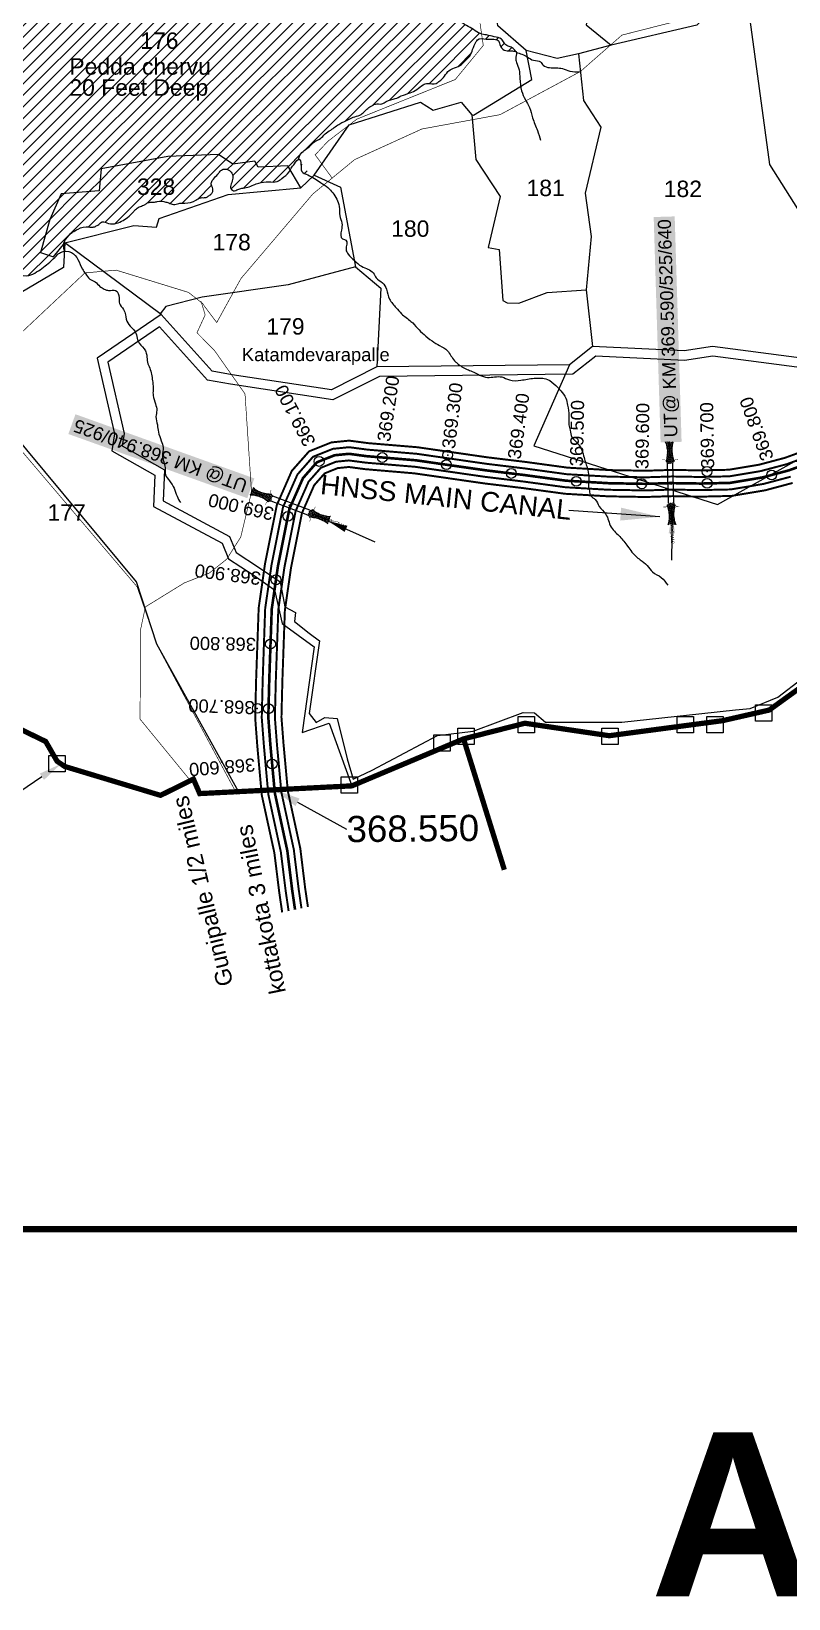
# Model space of a CAD drawing. Header units: feet. Extents: x 812574 to 820023, y 1579761 to 1589140.
# Drawn here: x 814430 to 815583, y 1579761 to 1582150 of the extents above; entities that cross this region are included whole.
import ezdxf
from ezdxf import colors
from ezdxf.entities.mleader import LeaderData, LeaderLine
from ezdxf.enums import TextEntityAlignment as Align
from ezdxf.math import Vec2, Vec3

# ---------------------------------------------------------------- set-up
doc = ezdxf.new("R2010")
doc.units = ezdxf.units.FT
doc.header["$LTSCALE"] = 15
doc.header["$MEASUREMENT"] = 0
doc.header["$PDMODE"] = 32
doc.header["$PDSIZE"] = 15
doc.linetypes.add('HIDDEN2', pattern=[0.1875, 0.125, -0.0625])
for name, color, linetype in [('CANAL1', 7, 'Continuous'), ('CRDS STONES', 7, 'Continuous'), ('CSMark', 72, 'Continuous'), ('HILL', 17, 'Continuous'), ('PAPER SIZE', 10, 'Continuous'), ('PLOT', 7, 'Continuous'), ('PLOT NO', 7, 'Continuous'), ('ROADS', 6, 'Continuous'), ('STRUCTURE', 5, 'Continuous'), ('TANKS-STREAM', 4, 'Continuous'), ('text2', 7, 'Continuous'), ('VILLAGE STONES', 240, 'Continuous')]:
    doc.layers.add(name, color=color, linetype=linetype)
doc.layers.add('VILLAGE BOUNDRY', color=5, linetype='HIDDEN2', lineweight=100)
doc.styles.get("Standard").update_dxf_attribs({"font": 'arial.ttf'})
doc.linetypes.add('DOTS', pattern='A,1e-06,-3,["●",Standard,S=3,R=0,X=-1.25,Y=-1.25],-3', length=6.000001)
doc.dimstyles.get("Standard").update_dxf_attribs({"dimtxt": 0.18, "dimasz": 0.18, "dimexe": 0.18, "dimexo": 0.0625, "dimgap": 0.09, "dimtad": 0, "dimtih": 1, "dimtoh": 1, "dimdec": 4, "dimzin": 0, "dimdsep": 46, "dimtxsty": 'Standard', "dimcen": 0.09, "dimadec": 0, "dimazin": 0, "dimtfac": 1, "dimtdec": 4, "dimtofl": 0, "dimtmove": 0, "dimatfit": 3, "dimfxl": 1, "dimtolj": 1, "dimtzin": 0, "dimarcsym": 0})

# ---------------------------------------------------------------- blocks, each defined once
blk = doc.blocks.new('UT')
at = {"layer": 'STRUCTURE'}
h = blk.add_hatch(dxfattribs=at)
h.set_pattern_fill('DASH', color=150, scale=8, angle=-39.6278, style=0)
h.set_pattern_definition([(320.372247933, (-4370.464, -6260.8811), (1.40800153113, 0.132407282), [1, -1])])
h.paths.add_polyline_path([(765163, 1700681.9), (765165.6, 1700680.6), (765167.2, 1700680.3), (765169.1, 1700680), (765172.4, 1700679.6), (765176.4, 1700679.3), (765179.5, 1700679.5), (765183.1, 1700679.9), (765187.7, 1700680.9), (765188.9, 1700681.2), (765193.1, 1700682.2), (765196.1, 1700680.2), (765196.1, 1700672.2), (765193.1, 1700670.2), (765190.5, 1700670.8), (765188.1, 1700671.3), (765185.5, 1700671.8), (765183.6, 1700672.1), (765181, 1700672.5), (765180.3, 1700672.5), (765178.5, 1700672.6), (765176.7, 1700672.6), (765174.6, 1700672.5), (765172.5, 1700672.3), (765170.4, 1700672), (765168.5, 1700671.7), (765166.1, 1700671.2), (765165, 1700670.8), (765163, 1700669.7)])
h.paths.add_polyline_path([(765259.1, 1700682.2), (765256.1, 1700680.2), (765256.1, 1700672.2), (765259.1, 1700670.2), (765261.9, 1700671), (765264.4, 1700671.6), (765266.4, 1700672), (765269.1, 1700672.5), (765272.7, 1700673), (765276.1, 1700673.1), (765278.6, 1700672.9), (765281.2, 1700672.7), (765283.9, 1700672.3), (765286.4, 1700671.9), (765288, 1700671.3), (765289.2, 1700670.6), (765289.1, 1700682.7), (765287.6, 1700681.8), (765285.7, 1700681.2), (765283, 1700680.7), (765281.2, 1700680.4), (765276.7, 1700679.9), (765272.7, 1700679.9), (765268.7, 1700680.3), (765264.8, 1700681), (765261.2, 1700681.7)])
at = {"layer": 'STRUCTURE', "color": 150, "const_width": 0.628}
for points in [[(765190.1, 1700688.2), (765190.1, 1700684.2), (765196.1, 1700680.2), (765256.1, 1700680.2), (765262.1, 1700684.2), (765262.1, 1700688.2)], [(765190.1, 1700664.2), (765190.1, 1700668.2), (765196.1, 1700672.2), (765256.1, 1700672.2), (765262.1, 1700668.2), (765262.1, 1700664.2)]]:
    blk.add_lwpolyline(points, dxfattribs=at)
at = {"layer": 'STRUCTURE', "color": 150}
for points in [[(765196.1, 1700680.2), (765256.1, 1700680.2)], [(765196.1, 1700672.2), (765256.1, 1700672.2)], [(765196.1, 1700672.2), (765256.1, 1700672.2)]]:
    blk.add_lwpolyline(points, dxfattribs=at)
at = {"layer": 'STRUCTURE', "color": 0}
blk.add_circle((765226.1, 1700676.2), 1.89, dxfattribs=at)
at = {"layer": 'STRUCTURE', "color": 150}
for points in [[(765163, 1700681.9), (765164.4, 1700681.1), (765167.9, 1700680.2), (765171.2, 1700679.8), (765176.1, 1700679.4), (765184.7, 1700680.3), (765193.1, 1700682.2)], [(765289.1, 1700682.7), (765287.8, 1700681.9), (765284.3, 1700680.9), (765280.9, 1700680.4), (765276.1, 1700679.8), (765267.4, 1700680.5), (765259.1, 1700682.2)], [(765163, 1700669.7), (765164.3, 1700670.6), (765167.8, 1700671.6), (765171.2, 1700672.1), (765176, 1700672.6), (765184.7, 1700672), (765193.1, 1700670.2)], [(765289.2, 1700670.6), (765287.8, 1700671.4), (765284.2, 1700672.3), (765280.9, 1700672.7), (765276.1, 1700673.1), (765267.4, 1700672.2), (765259.1, 1700670.2)]]:
    blk.add_spline(points, degree=3, dxfattribs=at)
at = {"layer": 'STRUCTURE', "color": 0}
blk.add_text('STREAM', height=5, dxfattribs=at).set_placement((765148.2, 1700675.8), align=Align.MIDDLE_CENTER)
for points in [[(765190.9, 1700676), (765164.2, 1700675.8)], [(765289.3, 1700676.7), (765265.4, 1700676.4)]]:
    blk.add_leader(points, dimstyle='Standard', override={"dimasz": 10, "dimgap": 0.09, "dimtad": 0}, dxfattribs=at)

msp = doc.modelspace()

# ---------------------------------------------------------------- hatches: boundary and pattern name
at = {"layer": 'TANKS-STREAM', "lineweight": -2}
h = msp.add_hatch(dxfattribs=at)
h.set_pattern_fill('ANSI31', color=256, scale=100)
edge = h.paths.add_edge_path()
edge.add_spline(control_points=[(814836.9, 1581954.7), (814837.5, 1581956.8), (814838.9, 1581962.2), (814845.5, 1581968.6), (814854.2, 1581974.1), (814860.4, 1581982.7), (814870.9, 1581985.3), (814876.9, 1581994), (814887.9, 1582000.2), (814898.4, 1582009), (814910.8, 1582014.1), (814920.4, 1582019.5), (814929.9, 1582021.1), (814936.9, 1582026.8), (814942.2, 1582032.9), (814948.3, 1582036.1), (814955.1, 1582040.4), (814963.4, 1582037.5), (814972, 1582045.1), (814983.1, 1582045.8), (814994.3, 1582052.4), (815005.9, 1582055.2), (815017.4, 1582060.7), (815024.8, 1582067.9), (815035.1, 1582071.8), (815044.9, 1582067.9), (815052.1, 1582074.6), (815058.9, 1582079.6), (815063, 1582088.5), (815072.5, 1582094), (815083.3, 1582096.7), (815090.6, 1582105.1), (815098.7, 1582112), (815102.1, 1582122.9), (815105.7, 1582131), (815110.9, 1582140), (815121.7, 1582137.4), (815131.1, 1582137.6), (815141.8, 1582138), (815143.3, 1582128), (815149, 1582119.7), (815158.7, 1582120.2), (815164, 1582119.8), (815166.8, 1582119.4), (815167.2, 1582119.3)], knot_values=[0, 0, 0, 0, 6.507024, 16.42327, 26.400968, 37.420218, 46.921829, 57.046246, 67.436666, 84.63429, 98.000681, 107.223451, 117.675673, 126.109901, 133.564753, 141.771854, 146.839704, 156.761846, 164.297593, 178.786023, 188.646067, 202.981652, 214.454066, 226.418802, 233.386828, 246.609368, 253.158292, 260.958831, 272.096742, 281.088303, 292.868361, 304.680323, 313.583027, 324.425986, 337.72881, 340.897489, 354.165774, 362.981979, 372.922264, 379.347433, 390.330061, 399.682077, 405.996243, 407.378404, 407.378404, 407.378404, 407.378404], degree=3, periodic=0)
edge.add_spline(control_points=[(815167.2, 1582119.3), (815165.7, 1582121.4), (815162.8, 1582125.3), (815155.2, 1582126.9), (815149.7, 1582131.7), (815145.7, 1582140.1), (815134.4, 1582141.3), (815124.1, 1582144.3), (815112.6, 1582145.7), (815103.3, 1582152.7), (815091.8, 1582159.2), (815080.9, 1582165.2), (815074.3, 1582176), (815077.3, 1582182.2), (815079.4, 1582184.5)], knot_values=[0.00324, 0.00324, 0.00324, 0.00324, 7.470981, 14.105486, 22.144128, 28.909999, 40.357613, 52.615867, 62.125526, 74.325639, 86.60527, 102.152373, 111.578834, 120.548679, 120.548679, 120.548679, 120.548679], degree=3, periodic=0)
edge.add_line((815079.4, 1582184.5), (815070.3, 1582190.7))
edge.add_spline(control_points=[(815070.3, 1582190.7), (815066.9, 1582188), (815059.3, 1582183.2), (815049.9, 1582197.1), (815031.3, 1582207.1), (815007.6, 1582202.3), (814985.3, 1582217.9), (814957.8, 1582210), (814927, 1582213.2), (814898.6, 1582212.2), (814877.9, 1582203.6), (814858.5, 1582206.5), (814840.4, 1582209.4), (814819.4, 1582214.9), (814794.2, 1582213.8), (814775.8, 1582233.1), (814753.4, 1582241.1), (814735.3, 1582253), (814719.4, 1582269.8), (814700.9, 1582281.8), (814692.1, 1582302.5), (814678.6, 1582314.4), (814669.4, 1582333.1), (814660.7, 1582356.1), (814654, 1582382.3), (814637.6, 1582400), (814629, 1582416.7), (814607.8, 1582420.2), (814594.8, 1582435.4), (814565.9, 1582443.5), (814562.8, 1582416.7), (814549.9, 1582403.6), (814539.1, 1582389.5), (814527, 1582382.9), (814512, 1582378), (814504.5, 1582363.5), (814495.4, 1582349.1), (814488.5, 1582334.1), (814473.2, 1582327.8), (814460.7, 1582321.5), (814450.9, 1582310.4), (814442.9, 1582299.8), (814436.3, 1582287.6), (814430.8, 1582278), (814427.6, 1582268.4), (814421.5, 1582258), (814410.2, 1582247), (814397.8, 1582235.4), (814385.2, 1582226.5), (814373.6, 1582221.5), (814362.8, 1582214.9), (814354.5, 1582207), (814347.8, 1582196.2), (814341.1, 1582182.9), (814328.2, 1582170.9), (814313.7, 1582162.9), (814302.9, 1582155.5), (814294.1, 1582148.7), (814283.3, 1582145.7), (814277, 1582134.9), (814270.1, 1582125.1), (814265.3, 1582111.9), (814261.4, 1582099.2), (814256.5, 1582084.2), (814255.3, 1582067.5), (814253.5, 1582047), (814251.4, 1582028.5), (814245.7, 1582012.4), (814239.6, 1581999.4), (814231.4, 1581987.3), (814230.5, 1581974.3), (814222.9, 1581966.7), (814224.6, 1581952.8), (814218.5, 1581935.4), (814219.5, 1581913.9), (814224.8, 1581896.6), (814218.7, 1581885), (814220.1, 1581873.7), (814210.8, 1581866.5), (814209.7, 1581858.4), (814207.2, 1581855.4), (814207, 1581855.2)], knot_values=[172.073822, 172.073822, 172.073822, 172.073822, 183.566129, 195.024238, 214.007062, 246.586515, 260.178771, 291.698646, 324.603079, 354.391878, 375.626483, 389.890664, 412.261802, 430.744311, 455.232669, 483.955543, 505.027667, 526.36637, 547.870442, 574.699213, 590.082668, 613.670998, 627.257751, 652.155723, 688.16251, 705.272277, 724.683429, 740.577368, 764.163709, 787.528722, 805.647274, 829.53313, 843.964034, 858.045606, 870.240253, 889.864011, 903.639997, 922.412791, 936.520211, 951.607175, 964.174153, 980.329648, 991.509306, 1005.629027, 1013.335928, 1021.882831, 1041.610017, 1060.066918, 1072.956651, 1087.512198, 1097.919505, 1110.789334, 1121.341019, 1136.035718, 1155.159802, 1172.954724, 1185.793888, 1194.224346, 1206.44752, 1217.37646, 1230.140596, 1242.768602, 1259.161252, 1270.186017, 1289.853018, 1308.875742, 1332.274085, 1345.229339, 1360.064076, 1375.396197, 1388.18223, 1397.551879, 1404.80252, 1427.938446, 1452.196372, 1468.892001, 1478.965234, 1490.114585, 1500.069048, 1511.294819, 1512.16084, 1512.16084, 1512.16084, 1512.16084], degree=3, periodic=0)
edge.add_line((814207, 1581855.2), (814242.3, 1581826.1))
edge.add_spline(control_points=[(814242.3, 1581826.1), (814243.9, 1581828.6), (814246.5, 1581834.1), (814248.3, 1581844.1), (814261.8, 1581850.2), (814276.4, 1581851.3), (814293, 1581847.9), (814299.9, 1581835.7), (814311.6, 1581828.2), (814323.1, 1581814.8), (814342.1, 1581807), (814356.6, 1581788.7), (814378.5, 1581784.5), (814395.3, 1581777.8), (814411.3, 1581778.8), (814424.9, 1581775.5), (814441.7, 1581784.9), (814455.2, 1581795.5), (814466.5, 1581806.3), (814473.3, 1581812.9), (814478.1, 1581814.3), (814480.2, 1581814.6)], knot_values=[175.500704, 175.500704, 175.500704, 175.500704, 184.545994, 193.47507, 204.159614, 224.613934, 238.682929, 251.305664, 264.066471, 280.13688, 303.410895, 324.005943, 346.957956, 367.963444, 377.272905, 394.796144, 407.785103, 432.766291, 446.712916, 454.791211, 460.87038, 460.87038, 460.87038, 460.87038], degree=3, periodic=0)
edge.add_spline(control_points=[(814480.2, 1581814.6), (814479.6, 1581818.3), (814479, 1581822), (814479.3, 1581825.3)], knot_values=[0, 0, 0, 0, 10.354827, 10.354827, 10.354827, 10.354827], degree=3, periodic=0)
edge.add_line((814479.3, 1581825.3), (814463.8, 1581805.9))
edge.add_line((814463.8, 1581805.9), (814444, 1581812.7))
edge.add_line((814444, 1581812.7), (814458, 1581863))
edge.add_line((814458, 1581863), (814475.4, 1581902))
edge.add_line((814475.4, 1581902), (814533.1, 1581906.8))
edge.add_line((814533.1, 1581906.8), (814536.1, 1581940))
edge.add_line((814536.1, 1581940), (814637.8, 1581958.9))
edge.add_line((814637.8, 1581958.9), (814715.1, 1581962.2))
edge.add_line((814715.1, 1581962.2), (814736.5, 1581947.5))
edge.add_line((814736.5, 1581947.5), (814770, 1581952))
edge.add_line((814770, 1581952), (814775.4, 1581942.9))
edge.add_line((814775.4, 1581942.9), (814820.7, 1581945))
edge.add_line((814820.7, 1581945), (814824.3, 1581938.8))
edge.add_spline(control_points=[(814824.3, 1581938.8), (814825.2, 1581940.2), (814827, 1581943.4), (814830.9, 1581948.3), (814837.9, 1581958.7), (814841.7, 1581945.6), (814838.8, 1581935.2), (814850.2, 1581931.4), (814855.6, 1581928.7), (814857.7, 1581927.5)], knot_values=[448.388072, 448.388072, 448.388072, 448.388072, 453.225511, 459.440026, 469.347506, 476.969281, 488.340002, 499.209209, 506.603406, 506.603406, 506.603406, 506.603406], degree=3, periodic=0)
h = msp.add_hatch(dxfattribs=at)
h.set_pattern_fill('ANSI31', color=256, scale=100)
edge = h.paths.add_edge_path()
edge.add_line((814536.1, 1581940), (814533.1, 1581906.8))
edge.add_line((814533.1, 1581906.8), (814475.4, 1581902))
edge.add_line((814475.4, 1581902), (814458, 1581863))
edge.add_line((814458, 1581863), (814444, 1581812.7))
edge.add_line((814444, 1581812.7), (814463.8, 1581805.9))
edge.add_line((814463.8, 1581805.9), (814479.3, 1581825.3))
edge.add_spline(control_points=[(814479.3, 1581825.3), (814479.5, 1581827.1), (814480.4, 1581831.2), (814485.4, 1581836.6), (814489.8, 1581842.5), (814495.9, 1581845.5), (814504, 1581850.5), (814513.8, 1581852.8), (814522.7, 1581850.5), (814527.8, 1581852.7), (814532.8, 1581855.1), (814538.3, 1581861.8), (814548.1, 1581855.2), (814562.8, 1581857.2), (814575.6, 1581864.7), (814584.3, 1581873.1), (814588.6, 1581878.8), (814594.3, 1581882.4), (814600.2, 1581884.4), (814604.9, 1581887.1), (814609.7, 1581890), (814615.8, 1581888.5), (814623.9, 1581891.8), (814632.6, 1581890.5), (814641.1, 1581887.4), (814648.5, 1581884.9), (814656, 1581888.6), (814667, 1581887.3), (814677.9, 1581890), (814686.5, 1581897), (814693, 1581895.8), (814698.5, 1581897.4), (814702.1, 1581900.5), (814707, 1581904.2), (814706.6, 1581910.2), (814704.1, 1581914.8), (814703.3, 1581919.9), (814707.9, 1581925.8), (814713.1, 1581930.7), (814717.1, 1581936.7), (814723.2, 1581941), (814731.7, 1581938.7), (814737, 1581931.7), (814737.2, 1581921.6), (814730.1, 1581910.5), (814738.9, 1581905.9), (814744.2, 1581909), (814751.3, 1581910.9), (814759.9, 1581911.6), (814767.9, 1581915.9), (814778.3, 1581919.3), (814790.3, 1581921.1), (814803.2, 1581919.1), (814813.2, 1581926.9), (814820.3, 1581932.3), (814823.7, 1581937.7), (814824.3, 1581938.8)], knot_values=[10.354827, 10.354827, 10.354827, 10.354827, 15.835832, 23.553999, 31.449513, 37.645219, 43.510652, 60.289357, 65.806275, 70.455252, 76.166539, 83.001479, 92.71113, 104.761727, 126.796181, 135.584991, 141.04932, 148.079984, 155.275845, 159.79634, 164.452259, 171.430795, 177.12566, 190.114126, 196.417583, 204.562832, 212.432933, 219.854437, 237.4255, 244.610079, 251.387107, 255.998377, 261.40836, 265.550111, 273.70389, 275.981893, 281.641266, 287.58244, 297.505687, 303.190123, 309.022814, 318.8254, 325.907898, 333.887021, 349.261388, 353.018342, 359.711858, 366.136367, 375.39244, 385.065059, 393.035541, 408.208962, 421.531033, 429.648569, 444.800004, 448.388072, 448.388072, 448.388072, 448.388072], degree=3, periodic=0)
edge.add_line((814824.3, 1581938.8), (814820.7, 1581945))
edge.add_line((814820.7, 1581945), (814775.4, 1581942.9))
edge.add_line((814775.4, 1581942.9), (814770, 1581952))
edge.add_line((814770, 1581952), (814736.5, 1581947.5))
edge.add_line((814736.5, 1581947.5), (814715.1, 1581962.2))
edge.add_line((814715.1, 1581962.2), (814637.8, 1581958.9))
edge.add_line((814637.8, 1581958.9), (814536.1, 1581940))

# ---------------------------------------------------------------- linework, layer by layer
at = {"layer": 'CANAL1', "color": 1, "const_width": 3}
for points in [[(814811.9, 1580807), (814807.3, 1580838.6), (814800, 1580897.8), (814780.8, 1580985.9), (814774, 1581060.9), (814770.8, 1581103.3), (814772.2, 1581161.4), (814776.1, 1581271.1), (814785.8, 1581338.6), (814803.7, 1581427.7), (814826.5, 1581479.8), (814852.9, 1581509.7), (814886.9, 1581523.3), (814914, 1581526), (814942.6, 1581522.2), (815018, 1581515.9), (815125.7, 1581500.4), (815183.6, 1581493.4), (815246.6, 1581484.8), (815310.2, 1581481.1), (815365.4, 1581480.1), (815406.2, 1581481.4), (815449, 1581480.6), (815492.2, 1581481.6), (815538.7, 1581489.4), (815577.4, 1581499.7), (815604.9, 1581509.7)], [(814851.1, 1580815.4), (814846.9, 1580843.9), (814839.5, 1580904.5), (814820.5, 1580992), (814813.9, 1581064.2), (814810.8, 1581104.3), (814812.2, 1581160.2), (814816, 1581267.5), (814825.3, 1581331.8), (814842, 1581415.6), (814860.6, 1581458), (814876.6, 1581476.1), (814896.5, 1581484.1), (814913.4, 1581485.8), (814938.3, 1581482.5), (815013.5, 1581476.1), (815120.5, 1581460.7), (815178.5, 1581453.7), (815242.7, 1581445), (815308.7, 1581441.1), (815365.7, 1581440.1), (815406.5, 1581441.4), (815449.1, 1581440.6), (815496, 1581441.7), (815547.2, 1581450.2), (815589.4, 1581461.5)]]:
    msp.add_lwpolyline(points, dxfattribs=at)
at = {"layer": 'CANAL1', "color": 5, "const_width": 3}
for points in [[(814821.7, 1580809.1), (814817.2, 1580839.9), (814809.8, 1580899.5), (814790.7, 1580987.4), (814784, 1581061.7), (814780.8, 1581103.5), (814782.2, 1581161.1), (814786, 1581270.2), (814795.7, 1581336.9), (814813.2, 1581424.7), (814835.1, 1581474.3), (814858.8, 1581501.3), (814889.3, 1581513.5), (814913.8, 1581516), (814941.6, 1581512.3), (815016.9, 1581505.9), (815124.4, 1581490.5), (815182.3, 1581483.5), (815245.6, 1581474.8), (815309.8, 1581471.1), (815365.5, 1581470.1), (815406.3, 1581471.4), (815449.1, 1581470.6), (815493.2, 1581471.6), (815540.8, 1581479.6), (815580.4, 1581490.1), (815608.4, 1581500.3)], [(814841.3, 1580813.3), (814837, 1580842.6), (814829.6, 1580902.9), (814810.6, 1580990.5), (814803.9, 1581063.4), (814800.8, 1581104.1), (814802.2, 1581160.5), (814806, 1581268.4), (814815.4, 1581333.5), (814832.4, 1581418.7), (814852.1, 1581463.4), (814870.7, 1581484.5), (814894.1, 1581493.9), (814913.5, 1581495.8), (814939.4, 1581492.4), (815014.6, 1581486.1), (815121.8, 1581470.7), (815179.8, 1581463.6), (815243.7, 1581454.9), (815309.1, 1581451.1), (815365.6, 1581450.1), (815406.4, 1581451.4), (815449.1, 1581450.6), (815495.1, 1581451.6), (815545, 1581460), (815586.4, 1581471)]]:
    msp.add_lwpolyline(points, dxfattribs=at)
at = {"layer": 'CANAL1', "color": 1, "linetype": 'HIDDEN2', "ltscale": 5, "const_width": 4}
msp.add_lwpolyline([(814831.5, 1580811.2), (814827.1, 1580841.3), (814819.7, 1580901.2), (814800.7, 1580989), (814793.9, 1581062.6), (814790.8, 1581103.8), (814791.1, 1581117.4), (814792.2, 1581160.8), (814796, 1581269.3), (814805.5, 1581335.2), (814816.2, 1581388.6), (814816.2, 1581388.6), (814822.8, 1581421.7), (814843.6, 1581468.9), (814864.7, 1581492.9), (814891.7, 1581503.7), (814913.7, 1581505.9), (814940.5, 1581502.3), (815015.8, 1581496), (815062.1, 1581489.3), (815123.1, 1581480.6), (815181.1, 1581473.5), (815244.6, 1581464.9), (815309.4, 1581461.1), (815365.5, 1581460.1), (815403.7, 1581461.3), (815403.7, 1581461.3), (815413.7, 1581461.1), (815449.1, 1581460.6), (815459.2, 1581460.8), (815494.1, 1581461.6), (815542.9, 1581469.8), (815583.4, 1581480.6), (815611.9, 1581490.9)], dxfattribs=at)
at = {"layer": 'CSMark', "color": 3}
for p in [(814868.2, 1581494.3), (814964.5, 1581500.3), (815062.1, 1581489.3), (815160.9, 1581476), (815557.4, 1581473.7), (815259.9, 1581464), (815359.6, 1581460.2), (815459.2, 1581460.8), (814820.6, 1581410.7), (814802.5, 1581313.9), (814794.1, 1581215.9), (814791.1, 1581117.4), (814796.6, 1581033.2)]:
    msp.add_point(p, dxfattribs=at)
at = {"layer": 'CSMark', "color": 2}
for p in [(815064, 1581504), (815459, 1581479), (814774, 1581118)]:
    msp.add_point(p, dxfattribs=at)
at = {"layer": 'HILL'}
for points in [[(814745.6, 1580991.1), (814621.2, 1581215.7), (814589.9, 1581310.6), (814367.4, 1581577.9), (814249, 1581690.1), (814167.4, 1581795.6), (814103.5, 1581877.9), (814014, 1581916.9), (813935.4, 1581971.8), (813862.9, 1582068.5), (813821.6, 1582166.6), (813794.3, 1582231.4), (813803.3, 1582283.9), (813661.5, 1582623.7), (813627, 1582673.5), (813511.8, 1582722.4), (813397.1, 1582771.9), (813373.1, 1582782.3), (813309.8, 1582851.7), (813282.8, 1582868.2), (813237.4, 1582920.1), (813191.3, 1582963.9), (813165.3, 1582983.2), (813142.3, 1583008.8)], [(815656.3, 1581735.1), (815653.6, 1581734), (815638.5, 1581632.2), (815467.6, 1581654.8), (815424.8, 1581648.2), (815289.5, 1581654.8), (815254.7, 1581627.2), (814959.9, 1581623.8), (814889.3, 1581588.2), (814733.3, 1581611.9), (814698, 1581618.3), (814625.2, 1581699.2), (814546.5, 1581645.4), (814571.3, 1581536.7), (814568.3, 1581518.2), (814632.5, 1581481.4), (814630.7, 1581434.2), (814731.7, 1581380), (814741.9, 1581355.5), (814776, 1581333.4), (814808.6, 1581310.6)], [(814808.6, 1581310.6), (814815.7, 1581272.7), (814832.2, 1581264.3), (814830.6, 1581250.2), (814852.8, 1581232.5), (814868.9, 1581220.8), (814853.2, 1581110.3), (814863.9, 1581096.6), (814876.8, 1581103.9), (814895.4, 1581102.7), (814910.7, 1581041.1), (814919.9, 1581010.1), (814949.2, 1581023.9), (815048.4, 1581076.4), (815102.7, 1581083.3), (815179, 1581111.8), (815196, 1581111.2), (815212.9, 1581096.8), (815268.2, 1581096.8), (815329.4, 1581096.8), (815450.9, 1581110), (815502.6, 1581115.6), (815524.8, 1581118), (815566.8, 1581135), (815715.2, 1581248.9)]]:
    msp.add_lwpolyline(points, dxfattribs=at)
at = {"layer": 'PLOT'}
for points in [[(815291.6, 1582402.8), (815308.8, 1582391.6), (815314, 1582323.7), (815274.7, 1582159.5), (815312.9, 1582128.9), (815263.3, 1582115.5), (815230.7, 1582108.1), (815183.7, 1582120.7)], [(815308.8, 1582391.6), (815400.7, 1582347.4), (815494.8, 1582282), (815515.8, 1582231.4), (815443.6, 1582159.1), (815312.9, 1582128.9)], [(814840.1, 1581911.3), (814860.8, 1581930.4), (814913.7, 1582007.2), (815022.8, 1582042), (815042.1, 1582029.7), (815084.5, 1582041.6), (815100.6, 1582022.6), (815103.4, 1582022.1), (815192.3, 1582076.5), (815183.7, 1582120.7), (815140.4, 1582157.9), (815131.5, 1582227.9)], [(815515.8, 1582231.4), (815554.3, 1581946.8), (815673.4, 1581757.8)], [(815263.3, 1582115.5), (815270.9, 1582044.4), (815297.4, 1582003.5), (815273.5, 1581902.9), (815282.6, 1581837.1), (815274.8, 1581755.7), (815284.8, 1581669.5)], [(815100.6, 1582022.6), (815106.7, 1581954.3), (815143.9, 1581898.2), (815125.6, 1581820.4), (815142.6, 1581817.5), (815148.2, 1581739.7), (815154.5, 1581735.8), (815172.3, 1581735.4), (815215.3, 1581751.9), (815274.8, 1581755.7)], [(814480.9, 1581827.3), (814585.7, 1581854), (814620.6, 1581851.3), (814624.6, 1581864.4), (814729.4, 1581901.2), (814840.1, 1581911.3), (814820.7, 1581945), (814775.4, 1581942.9), (814770, 1581952), (814736.5, 1581947.5), (814715.1, 1581962.2), (814637.8, 1581958.9), (814536.1, 1581940), (814533.1, 1581906.8), (814475.4, 1581902), (814458, 1581863), (814444, 1581812.7), (814463.8, 1581805.9), (814480.9, 1581827.3)], [(814860.8, 1581930.4), (814900.5, 1581912.4), (814923.8, 1581790.7), (814821.2, 1581763.4), (814690.1, 1581744.7), (814634.5, 1581730.3), (814626.3, 1581719.2)], [(815249.6, 1581641.7), (815195.1, 1581518.2), (815475.1, 1581428.7), (815592.3, 1581494.2), (815980.6, 1581508.7), (815955.2, 1581871.1)], [(814627.5, 1581718.3), (814480.9, 1581827.3), (814478.9, 1581789.9), (814276.3, 1581670.7), (814244.6, 1581625.6)], [(814923.8, 1581790.7), (814962.2, 1581758.2), (814956.3, 1581638.3)], [(815626.2, 1581648.4), (815467.5, 1581669.5), (815424, 1581662.8), (815284.8, 1581669.5), (815249.6, 1581641.7), (814956.3, 1581638.3), (814886.9, 1581603.2), (814735.6, 1581626.2), (814705.4, 1581631.7), (814627.5, 1581718.3), (814530.2, 1581651.8), (814556.6, 1581536.3), (814552.3, 1581510.6), (814617.7, 1581473.2), (814615.8, 1581425.7), (814720.3, 1581369.7), (814730.2, 1581345.8), (814767.9, 1581321.4), (814800.3, 1581298.7)]]:
    msp.add_lwpolyline(points, dxfattribs=at)
at = {"layer": 'PLOT', "lineweight": -2}
msp.add_lwpolyline([(814800.3, 1581298.7), (814811.8, 1581247.4), (814860.8, 1581211.7), (814842.1, 1581081.1), (814883.7, 1581095.6), (814918.1, 1580999.9)], dxfattribs=at)
at = {"layer": 'ROADS', "linetype": 'DOTS', "ltscale": 0.15, "const_width": 1}
for points in [[(814743.3, 1580986.8), (814621.5, 1581213.9), (814590.9, 1581303.3), (814307.6, 1581636.7), (814210.2, 1581729.7), (814103.5, 1581877.9), (814008.8, 1581910.9), (813927.8, 1581977.7), (813871.3, 1582060.8), (813822.2, 1582157.1), (813804.4, 1582212.7), (813802.1, 1582284), (813742.7, 1582422.8), (813657.8, 1582621.1), (813615, 1582672.2), (813547.2, 1582694.7), (813426, 1582747), (813358.2, 1582787.4), (813284.5, 1582858.6), (813230.8, 1582925.2), (813156.4, 1582982), (813149.4, 1583001.9), (813163.7, 1583034.8)], [(814250.8, 1581611.9), (814400.5, 1581677.2), (814511.4, 1581781.6), (814559.1, 1581785.8), (814669.2, 1581751.9), (814690.3, 1581735.3), (814712.2, 1581705.9), (814749.1, 1581773), (814858.5, 1581901.8), (814922.2, 1581954.2), (815024.7, 1582000.9), (815143.9, 1582022.8), (815266.1, 1582088.5), (815329.4, 1582144), (815462.3, 1582177.8)], [(814674.8, 1581004.6), (814595.5, 1581101.5), (814595.9, 1581236.4), (814603.5, 1581272.6), (814662.7, 1581309.1), (814700.9, 1581324.2), (814727.3, 1581345.2), (814748.8, 1581379), (814765.2, 1581447.7), (814755.3, 1581597.2), (814708.9, 1581663.2), (814682.1, 1581690.4), (814694.6, 1581717.6), (814688.4, 1581738.2)]]:
    msp.add_lwpolyline(points, dxfattribs=at)
at = {"layer": 'ROADS', "linetype": 'HIDDEN2', "lineweight": -2, "ltscale": 10, "const_width": 1}
msp.add_lwpolyline([(815113.3, 1582161.9), (815118.2, 1582128.2), (815075.5, 1582076.3), (814994, 1582043.5), (814925.8, 1582016), (814881.8, 1581982.4), (814862.2, 1581961.5), (814888, 1581926.1), (814890.3, 1581928)], dxfattribs=at)
at = {"layer": 'TANKS-STREAM'}
for points in [[(815167.2, 1582119.3), (815162.1, 1582124.7), (815156, 1582127.2), (815149.8, 1582132.4), (815145.9, 1582137.9), (815135, 1582141.5), (815123.1, 1582144.2), (815113.8, 1582146.3), (815103.2, 1582152.4), (815092.7, 1582158.7), (815080, 1582167.7), (815075.9, 1582176.2), (815079.4, 1582184.5), (815085.1, 1582188.9), (815091, 1582192.6), (815095.3, 1582198.1), (815102.1, 1582207), (815106.2, 1582218.3), (815113.4, 1582234), (815113.3, 1582242.5), (815110.6, 1582252.1), (815103.7, 1582270.7), (815096.4, 1582285), (815089.8, 1582299.6), (815095, 1582317.5), (815095.2, 1582332), (815092.7, 1582343.9), (815092.7, 1582352.4), (815091.7, 1582363.4), (815088.4, 1582373.7), (815083.7, 1582385.8), (815079.9, 1582395.8), (815073.1, 1582407.5), (815070.9, 1582424.4), (815070.9, 1582434), (815074.7, 1582441.3), (815081.6, 1582439.3), (815087.9, 1582443.2), (815095.5, 1582448.5), (815105.4, 1582454.5), (815116.1, 1582456.2), (815123.2, 1582458.7), (815133.8, 1582467.3), (815139.6, 1582469.7), (815149.7, 1582479.8), (815156.4, 1582488.6), (815161.9, 1582499.4), (815166.7, 1582505.9)], [(814076.9, 1581757.3), (814086.1, 1581776.2), (814097, 1581795.7), (814103.5, 1581808.1), (814114, 1581816.9), (814126.4, 1581822.6), (814151.2, 1581829.9), (814159.6, 1581834.2), (814174.2, 1581838.6), (814185.8, 1581843.7), (814199.2, 1581850.2), (814207.6, 1581855.9), (814212.3, 1581866.1), (814218.2, 1581874.1), (814219.9, 1581885.1), (814222.8, 1581894.7), (814220.9, 1581911.3), (814220, 1581935.6), (814223.7, 1581958.4), (814223.9, 1581965.7), (814228.7, 1581973.8), (814232.3, 1581986), (814239.3, 1581999.7), (814245.7, 1582013), (814249.9, 1582025.3), (814253.6, 1582048.4), (814255.2, 1582067.4), (814257.7, 1582086.9), (814260.8, 1582097.5), (814265.8, 1582113.1), (814270.6, 1582124.8), (814277.3, 1582135.6), (814284, 1582144.3), (814294.8, 1582149.8), (814301.8, 1582154.6), (814312.4, 1582161.8), (814327.5, 1582171.3), (814341.1, 1582184.7), (814348.7, 1582197.3), (814354.5, 1582206.1), (814363.7, 1582215.1), (814372.5, 1582220.6), (814385.5, 1582227.2), (814396.1, 1582234.5), (814409.9, 1582246.8), (814423.2, 1582261.4), (814427.4, 1582268.8), (814430.3, 1582275.9), (814436.8, 1582288.5), (814442.3, 1582298.2), (814451.8, 1582311.3), (814460.5, 1582320.3), (814473.6, 1582327.8), (814486, 1582334.6), (814496.4, 1582350.2), (814503.4, 1582362.1), (814515.2, 1582377.8), (814526.2, 1582383), (814538.3, 1582390.2), (814548.1, 1582400.9), (814561.7, 1582420.5), (814568.8, 1582437.2), (814592, 1582434.1), (814611.6, 1582420.9), (814626.3, 1582415.1), (814638.6, 1582400.1), (814648.9, 1582386.4), (814662.3, 1582353), (814671.2, 1582329.7), (814677.7, 1582317.8), (814692.4, 1582299.4), (814700.3, 1582286.1), (814720.1, 1582268), (814736, 1582253.5), (814753.8, 1582241.8), (814772.8, 1582232.6), (814796.8, 1582217), (814821.1, 1582213.6), (814839.2, 1582210), (814861.2, 1582206.1), (814875.5, 1582205), (814896.1, 1582210), (814925.8, 1582212.5), (814958.7, 1582212.2), (814990.2, 1582213.1), (815002.5, 1582207.2), (815034.8, 1582203.3), (815051.3, 1582193.8), (815059.9, 1582186.3), (815071.9, 1582191.9), (815088.3, 1582206.4), (815097.3, 1582216.7), (815104, 1582231.7), (815105.4, 1582242), (815100.3, 1582254), (815088.3, 1582269.1), (815084.2, 1582281.9), (815081.6, 1582296.9), (815083.9, 1582325.3), (815083.9, 1582350.9), (815081.4, 1582360.6), (815075, 1582373.7), (815068.3, 1582386.3), (815064.7, 1582407.4), (815062.7, 1582420.8), (815058.6, 1582442.7), (815051, 1582452.7), (815041.6, 1582452.7), (815028.2, 1582449.4), (815018.4, 1582446.6), (814998.3, 1582437.7), (814977.7, 1582431), (814969.1, 1582427.1), (814957.6, 1582417.3), (814946.2, 1582412), (814936.4, 1582407.9), (814925.8, 1582399.5), (814917.2, 1582393.9), (814893.5, 1582388.1), (814880.4, 1582384.2), (814869.5, 1582380.8), (814847.2, 1582373.6), (814838.6, 1582371.1), (814819.6, 1582371.1), (814813.2, 1582378.6), (814809.6, 1582383.9), (814808.6, 1582390.9), (814802.9, 1582405.6), (814795.3, 1582420.7), (814783, 1582433.5), (814771, 1582443.6), (814763.2, 1582447.7), (814756.8, 1582450.3), (814744.5, 1582450.5), (814733.9, 1582451.6), (814725.8, 1582453), (814719.1, 1582457.5), (814711.3, 1582461.4), (814706.3, 1582464.5), (814701.6, 1582467.8), (814693.5, 1582469.2), (814689.8, 1582475), (814685.9, 1582481.7), (814679.8, 1582487.3), (814669.2, 1582489.3), (814657.5, 1582489), (814651, 1582480.6), (814636.7, 1582477.5), (814627.3, 1582478.1), (814617.2, 1582479.5), (814603.6, 1582472.5)], [(815168.7, 1582117.7), (815177.1, 1582114.9), (815185.7, 1582110.5), (815194.8, 1582105.6), (815205.5, 1582103.1), (815209.3, 1582098.1), (815219.2, 1582094.4), (815238.8, 1582093), (815249.9, 1582089.1), (815266.1, 1582088.5)], [(814480.2, 1581814.6), (814480.6, 1581830.4), (814485.3, 1581836.6), (814490.6, 1581842.4), (814495.9, 1581845.6), (814501, 1581848.5), (814517.5, 1581851.6), (814523, 1581851.1), (814527.4, 1581852.5), (814532.4, 1581855.4), (814537.9, 1581859.4), (814547.2, 1581857), (814559.3, 1581857.3), (814578.6, 1581867.9), (814584.9, 1581874.1), (814588.5, 1581878.2), (814594.3, 1581882.1), (814601, 1581884.9), (814604.9, 1581887.1), (814609.1, 1581889.1), (814616.1, 1581889.2), (814621.6, 1581890.5), (814634.6, 1581889.6), (814640.6, 1581887.6), (814648.6, 1581886), (814656.2, 1581887.9), (814663.6, 1581888), (814680.6, 1581892.6), (814686.9, 1581896), (814693.7, 1581896.3), (814698.1, 1581897.6), (814702.5, 1581900.8), (814705.4, 1581903.7), (814705.6, 1581911.8), (814704.7, 1581913.9), (814704.1, 1581919.5), (814707.1, 1581924.6), (814713.8, 1581932), (814717.3, 1581936.4), (814722.2, 1581939.6), (814731.8, 1581937.4), (814736.1, 1581931.8), (814736.4, 1581923.8), (814734.5, 1581908.6), (814737.8, 1581906.9), (814744.3, 1581908.7), (814750.4, 1581910.5), (814759.5, 1581912.2), (814768.5, 1581915.8), (814776.1, 1581918.4), (814791.1, 1581920.3), (814804.4, 1581921), (814811.3, 1581925.4), (814822.3, 1581935.7), (814826.8, 1581942.9), (814830.5, 1581947.9), (814837.7, 1581954.7), (814840.5, 1581947.6), (814841.6, 1581936.3), (814851, 1581930.8), (814861.2, 1581925.3), (814870.3, 1581919.3), (814881.4, 1581911.7), (814894.9, 1581894.1), (814898.8, 1581883), (814899.5, 1581868.8), (814902.9, 1581857.5), (814902, 1581846.9), (814903.9, 1581833.3), (814909.1, 1581831.5), (814909.2, 1581817.5), (814912.4, 1581810.3), (814921.9, 1581800.4), (814932.8, 1581791.7), (814950.7, 1581781.5), (814955.1, 1581773.9), (814964.5, 1581766.6), (814970.8, 1581756.7), (814975.4, 1581741.7), (814985.6, 1581728.4), (814993.6, 1581719.4), (815000.7, 1581713.6), (815008.1, 1581707.7), (815017.9, 1581697.5), (815028, 1581687.5), (815040.2, 1581677.9), (815051.7, 1581670.8), (815063.6, 1581662.9), (815074.2, 1581647.8), (815078.3, 1581643.9), (815093.7, 1581634.4), (815101.1, 1581631.4), (815124.6, 1581622.4), (815146.3, 1581623), (815158.2, 1581618.5), (815175.5, 1581618), (815185.5, 1581619.8), (815206.2, 1581621.2), (815215.9, 1581619.2), (815228.6, 1581609.8), (815236.3, 1581602.1), (815243.8, 1581590.7), (815246.6, 1581579.9), (815248.6, 1581563.5), (815248.6, 1581550.3), (815250.6, 1581541.8), (815253.2, 1581531.5), (815262.4, 1581521.3), (815271.8, 1581500.2), (815276.9, 1581482.4), (815279.1, 1581466.1), (815278.5, 1581457.1), (815279.8, 1581449.5), (815281.9, 1581441.9), (815288.6, 1581436.1), (815294.8, 1581425.8), (815304.8, 1581413.9), (815312.9, 1581394.3), (815319.8, 1581385.9), (815326, 1581379.7), (815338.1, 1581365), (815344.6, 1581356.2), (815357.2, 1581344.3), (815368, 1581335.6), (815375.8, 1581326), (815389.2, 1581317.6), (815399.2, 1581305.5)], [(814105.1, 1581733), (814114.6, 1581743.5), (814123.3, 1581756.1), (814134.4, 1581769.8), (814146.7, 1581784.8), (814159.9, 1581792.5), (814166.5, 1581795.3), (814191.2, 1581796), (814212.3, 1581799.3), (814227.8, 1581811.3), (814239.5, 1581822.2), (814246.1, 1581834.4), (814249.3, 1581842.7), (814258.4, 1581848.2), (814278.8, 1581850.3), (814292.2, 1581846), (814300.6, 1581836.6), (814310.3, 1581828.4), (814322.2, 1581817.5), (814341.7, 1581804.9), (814357.3, 1581791.4), (814378.9, 1581783.7), (814399.2, 1581778.5), (814408.5, 1581778.3), (814426.1, 1581777.7), (814437.9, 1581783), (814457.8, 1581798.2), (814467.9, 1581807.7), (814474.2, 1581812.8), (814491.1, 1581812.8), (814500.8, 1581802), (814507.5, 1581787.4), (814512.2, 1581780.5), (814519, 1581772.1), (814526.8, 1581767.9), (814534.4, 1581761.1), (814540.9, 1581756.8), (814547.5, 1581754.9), (814558.1, 1581754.8), (814563.5, 1581743.7), (814564.1, 1581735.1), (814570.3, 1581726), (814573.1, 1581717.7), (814576.7, 1581705.3), (814584.4, 1581696.3), (814589, 1581689.8), (814591.6, 1581679.8), (814594.3, 1581674.7), (814603.5, 1581662.8), (814605.7, 1581656), (814606.7, 1581645.5), (814610.1, 1581636.5), (814613, 1581627.1), (814614.4, 1581617.1), (814615.2, 1581609.6), (814615.2, 1581602.7), (814615.3, 1581595), (814618.8, 1581582.1), (814620.9, 1581572.1), (814619.7, 1581562.6), (814621.8, 1581549.9), (814623.4, 1581539), (814627.8, 1581525.7), (814630.6, 1581515.4), (814629.6, 1581503.7), (814631.4, 1581493.9), (814633.6, 1581485), (814634.3, 1581474.1), (814640.5, 1581464.5), (814647.2, 1581453.4), (814651.8, 1581441.3), (814656.8, 1581431.5)]]:
    msp.add_spline(points, degree=3, dxfattribs=at)
msp.add_open_spline([(814836.9, 1581954.7), (814837.5, 1581956.8), (814838.9, 1581962.2), (814845.5, 1581968.6), (814854.2, 1581974.1), (814860.4, 1581982.7), (814870.9, 1581985.3), (814876.9, 1581994), (814887.9, 1582000.2), (814898.4, 1582009), (814910.8, 1582014.1), (814920.4, 1582019.5), (814929.9, 1582021.1), (814936.9, 1582026.8), (814942.2, 1582032.9), (814948.3, 1582036.1), (814955.1, 1582040.4), (814963.4, 1582037.5), (814972, 1582045.1), (814983.1, 1582045.8), (814994.3, 1582052.4), (815005.9, 1582055.2), (815017.4, 1582060.7), (815024.8, 1582067.9), (815035.1, 1582071.8), (815044.9, 1582067.9), (815052.1, 1582074.6), (815058.9, 1582079.6), (815063, 1582088.5), (815072.5, 1582094), (815083.3, 1582096.7), (815090.6, 1582105.1), (815098.7, 1582112), (815102.1, 1582122.9), (815105.7, 1582131), (815110.9, 1582140), (815121.7, 1582137.4), (815131.1, 1582137.6), (815141.8, 1582138), (815143.3, 1582128), (815149, 1582119.7), (815158.7, 1582120.2), (815164.2, 1582119.8), (815170.3, 1582118.8), (815166.8, 1582109.8), (815169, 1582101.2), (815173.8, 1582090.7), (815173.6, 1582076), (815175.4, 1582060.2), (815181.8, 1582045.7), (815189.9, 1582033), (815193.2, 1582016.3), (815200.4, 1582000.3), (815204, 1581988.7), (815205.5, 1581983.8)], degree=3, knots=[0, 0, 0, 0, 6.507024, 16.42327, 26.400968, 37.420218, 46.921829, 57.046246, 67.436666, 84.63429, 98.000681, 107.223451, 117.675673, 126.109901, 133.564753, 141.771854, 146.839704, 156.761846, 164.297593, 178.786023, 188.646067, 202.981652, 214.454066, 226.418802, 233.386828, 246.609368, 253.158292, 260.958831, 272.096742, 281.088303, 292.868361, 304.680323, 313.583027, 324.425986, 337.72881, 340.897489, 354.165774, 362.981979, 372.922264, 379.347433, 390.330061, 399.682077, 405.996243, 407.943065, 416.682243, 424.933179, 436.571074, 449.982699, 468.710793, 483.72448, 497.232776, 513.501186, 534.154078, 549.720403, 549.720403, 549.720403, 549.720403], dxfattribs=at)
at = {"layer": 'text2', "color": 5, "linetype": 'Continuous', "lineweight": -2, "const_width": 10}
msp.add_lwpolyline([(820013.3, 1589135.5), (812579.5, 1589135.5), (812579.5, 1580324.3), (820013.3, 1580324.3)], close=True, dxfattribs=at)
at = {"layer": 'VILLAGE BOUNDRY', "lineweight": -2, "ltscale": 25, "const_width": 8}
for points in [[(815727.6, 1581241), (815553.7, 1581115.4), (815482.5, 1581099.2), (815340.8, 1581080.4), (815310.1, 1581076.3), (815181.6, 1581095.3), (815088.2, 1581071.5), (814918.1, 1580999.9), (814686.3, 1580988.1), (814676.7, 1581010.2), (814626.6, 1580985.4), (814480.9, 1581029.4), (814469, 1581037.4), (814451.7, 1581067.5), (814408, 1581088.7)], [(815088.2, 1581071.5), (815150.3, 1580872)]]:
    msp.add_lwpolyline(points, dxfattribs=at)
at = {"layer": 'VILLAGE STONES', "lineweight": -2}
for points in [[(815533, 1581123.2), (815557.9, 1581123.2), (815557.9, 1581098.3), (815533, 1581098.3)], [(815171.4, 1581105.6), (815196.3, 1581105.6), (815196.3, 1581080.7), (815171.4, 1581080.7)], [(815413.3, 1581105.6), (815438.2, 1581105.6), (815438.2, 1581080.7), (815413.3, 1581080.7)], [(815458.6, 1581105.6), (815483.6, 1581105.6), (815483.6, 1581080.7), (815458.6, 1581080.7)], [(815042.8, 1581077.9), (815067.8, 1581077.9), (815067.8, 1581053), (815042.8, 1581053)], [(815079.4, 1581087.9), (815104.3, 1581087.9), (815104.3, 1581063), (815079.4, 1581063)], [(815298.6, 1581087.9), (815323.5, 1581087.9), (815323.5, 1581063), (815298.6, 1581063)], [(814456.3, 1581046.4), (814481.3, 1581046.4), (814481.3, 1581021.5), (814456.3, 1581021.5)], [(814901.7, 1581013.7), (814926.6, 1581013.7), (814926.6, 1580988.8), (814901.7, 1580988.8)]]:
    msp.add_lwpolyline(points, close=True, dxfattribs=at)

# ---------------------------------------------------------------- block references
at = {"layer": 'STRUCTURE', "color": 0}
for p, rotation in [((2536880.5, 864252.6), 91.60777370407764), ((2136581.2, 2897036.8), 159.092017799131)]:
    msp.add_blockref('UT', p, dxfattribs=dict(at, rotation=rotation))

# ---------------------------------------------------------------- texts
at = {"layer": 'CSMark', "color": 1}
for s, rotation, p in [('369.200', 81.8222, (814966.3, 1581524.8)), ('369.100', 117.3899, (814854.7, 1581519.2)), ('369.300', 83.0944, (815065, 1581513.9)), ('369.400', 82.2422, (815165.1, 1581498.1)), ('369.500', 89.0036, (815260.1, 1581486.9)), ('369.600', 89.115, (815359.7, 1581482.5)), ('369.700', 90.9452, (815460, 1581483.5)), ('369.800', 109.8753, (815551.6, 1581496.5)), ('369.000', 167.2228, (814798.5, 1581413.7)), ('368.900', 172.7882, (814779.1, 1581315.5)), ('368.800', 178.7855, (814772, 1581215.3)), ('368.700', 177.9701, (814769.9, 1581118.9)), ('368.600', 184.3921, (814770.8, 1581032.1))]:
    msp.add_text(s, height=20, rotation=rotation, dxfattribs=at).set_placement(p, align=Align.MIDDLE_LEFT)
at = {"layer": 'PAPER SIZE', "insert": (815770.2, 1580014.8), "char_height": 250, "width": 1636.069, "attachment_point": 2}
msp.add_mtext('{\\fArial|b1|i0|c0|p34;A0-P}', dxfattribs=at)
at = {"layer": 'PLOT NO', "lineweight": -2}
for s, p in [('176', (814624.8, 1582135.5)), ('328', (814619.9, 1581913)), ('181', (815213.2, 1581911.1)), ('182', (815422.2, 1581909.7)), ('180', (815007, 1581849.1)), ('178', (814735, 1581828.5)), ('179', (814816.9, 1581700.1)), ('177', (814483.6, 1581416.6))]:
    msp.add_text(s, height=25, dxfattribs=at).set_placement(p, align=Align.MIDDLE_CENTER)
for s, height, p in [('Pedda chervu ', 25, (814487.7, 1582083.7)), ('20 Feet Deep', 25, (814487.7, 1582051.6)), ('Katamdevarapalle', 20, (814750.5, 1581647.1))]:
    msp.add_text(s, height=height, dxfattribs=at).set_placement(p)
for s, rotation, p in [('Gunipalle 1/2 miles ', 103.5284, (814737.6, 1580697.9)), ('kottakota 3 miles ', 101.4632, (814817.7, 1580685.7))]:
    msp.add_text(s, height=25, rotation=rotation, dxfattribs=at).set_placement(p)
at = {"layer": 'STRUCTURE', "color": 5, "char_height": 20, "attachment_point": 1, "bg_fill": 1, "box_fill_scale": 1.3, "bg_fill_color": 7, "bg_fill_true_color": 16777215, "bg_fill_transparency": 4390977}
for s, insert, width, rotation in [('\\pi1.1982;UT@ KM 369.590/525/640', (815394.1, 1581529.4), 331.66, 91.7539), ('\\pi1.1982;UT@ KM 368.940/925', (814755.1, 1581446), 277.499, 160.2684)]:
    msp.add_mtext(s, dxfattribs=dict(at, insert=insert, width=width, rotation=rotation))
at = {"layer": 'VILLAGE STONES'}
msp.add_text('HNSS MAIN CANAL', height=30, rotation=354.0938, dxfattribs=at).set_placement((814868.9, 1581444.6))

# ---------------------------------------------------------------- leaders
at = {"layer": 'CRDS STONES', "color": 1}
ml = msp.add_multileader_mtext('Standard', dxfattribs=at)
ml.set_content('BY BOUNDARY \\P814459\\P1581037', color=1)
ml.set_leader_properties()
ml.build(insert=Vec2(0, 0))
ml.multileader.update_dxf_attribs({"dogleg_length": 0.36, "arrow_head_size": 35})
ctx = ml.context
ctx.base_point, ctx.char_height, ctx.arrow_head_size, ctx.landing_gap_size, ctx.plane_origin = Vec3(813910.5, 1580890.1), 35, 35, 0.09, Vec3(813058.7, 1581387.4)
ctx.text_align_type = 2
notes = []
notes.append((ctx, [(1, (1, 1, 0), (814262.6, 1580890.1), (-1, 0), 1.396927018504357e-11, [(0, [(814475, 1581033.4)], 0, [])])]))
ctx.mtext.insert, ctx.mtext.alignment, ctx.mtext.flow_direction = Vec3(814262.5, 1580907.9), 3, 5
at = {"layer": 'PLOT NO', "color": 5, "lineweight": -2}
for points in [[(814881.6, 1581403.6), (814952.9, 1581371.7)], [(815405.8, 1581414.6), (815405, 1581344)]]:
    msp.add_leader(points, dimstyle='Standard', override={"dimasz": 30, "dimgap": 0.09, "dimtad": 0, "dimzin": 2}, dxfattribs=at)
at = {"layer": 'VILLAGE STONES'}
msp.add_leader([(815387.3, 1581409.9), (815248.4, 1581419.4)], dimstyle='Standard', override={"dimasz": 60, "dimgap": 0.09, "dimtad": 0, "dimtfill": 2, "dimtfillclr": 5}, dxfattribs=at)
at = {"layer": 'VILLAGE STONES', "color": 1}
ml = msp.add_multileader_mtext('Standard', dxfattribs=at)
ml.set_content('368.550', color=1)
ml.set_leader_properties()
ml.build(insert=Vec2(0, 0))
ml.multileader.update_dxf_attribs({"dogleg_length": 0.36, "arrow_head_size": 40})
ctx = ml.context
ctx.base_point, ctx.char_height, ctx.arrow_head_size, ctx.landing_gap_size, ctx.plane_origin, ctx.plane_x_axis, ctx.plane_y_axis = Vec3(814909.8, 1580933.7), 40, 40, 0.0911, Vec3(815929.5, 1580356.7), Vec3(0.999954, 0.009564), Vec3(-0.009564, 0.999954)
notes.append((ctx, [(0, (1, 1, 0), (814909.8, 1580933.7), (0.999954, 0.009564), 7.830585350072124e-12, [(0, [(814800.2, 1580994.1)], 0, [])])]))
ctx.mtext.insert, ctx.mtext.text_direction, ctx.mtext.rotation, ctx.mtext.flow_direction = Vec3(814909.7, 1580954), Vec3(0.999954, 0.009564), 0.009564, 5
for ctx, leaders in notes:
    for number, flags, end, landing, length, lines in leaders:
        leader = LeaderData()
        leader.index, (leader.has_last_leader_line, leader.has_dogleg_vector, leader.attachment_direction) = number, flags
        leader.last_leader_point, leader.dogleg_vector, leader.dogleg_length = Vec3(end), Vec3(landing), length
        for number, points, colour, breaks in lines:
            line = LeaderLine()
            line.index, line.vertices, line.color, line.breaks = number, Vec3.list(points), colors.encode_raw_color(colour), breaks
            leader.lines.append(line)
        ctx.leaders.append(leader)

doc.saveas('drawing.dxf')
